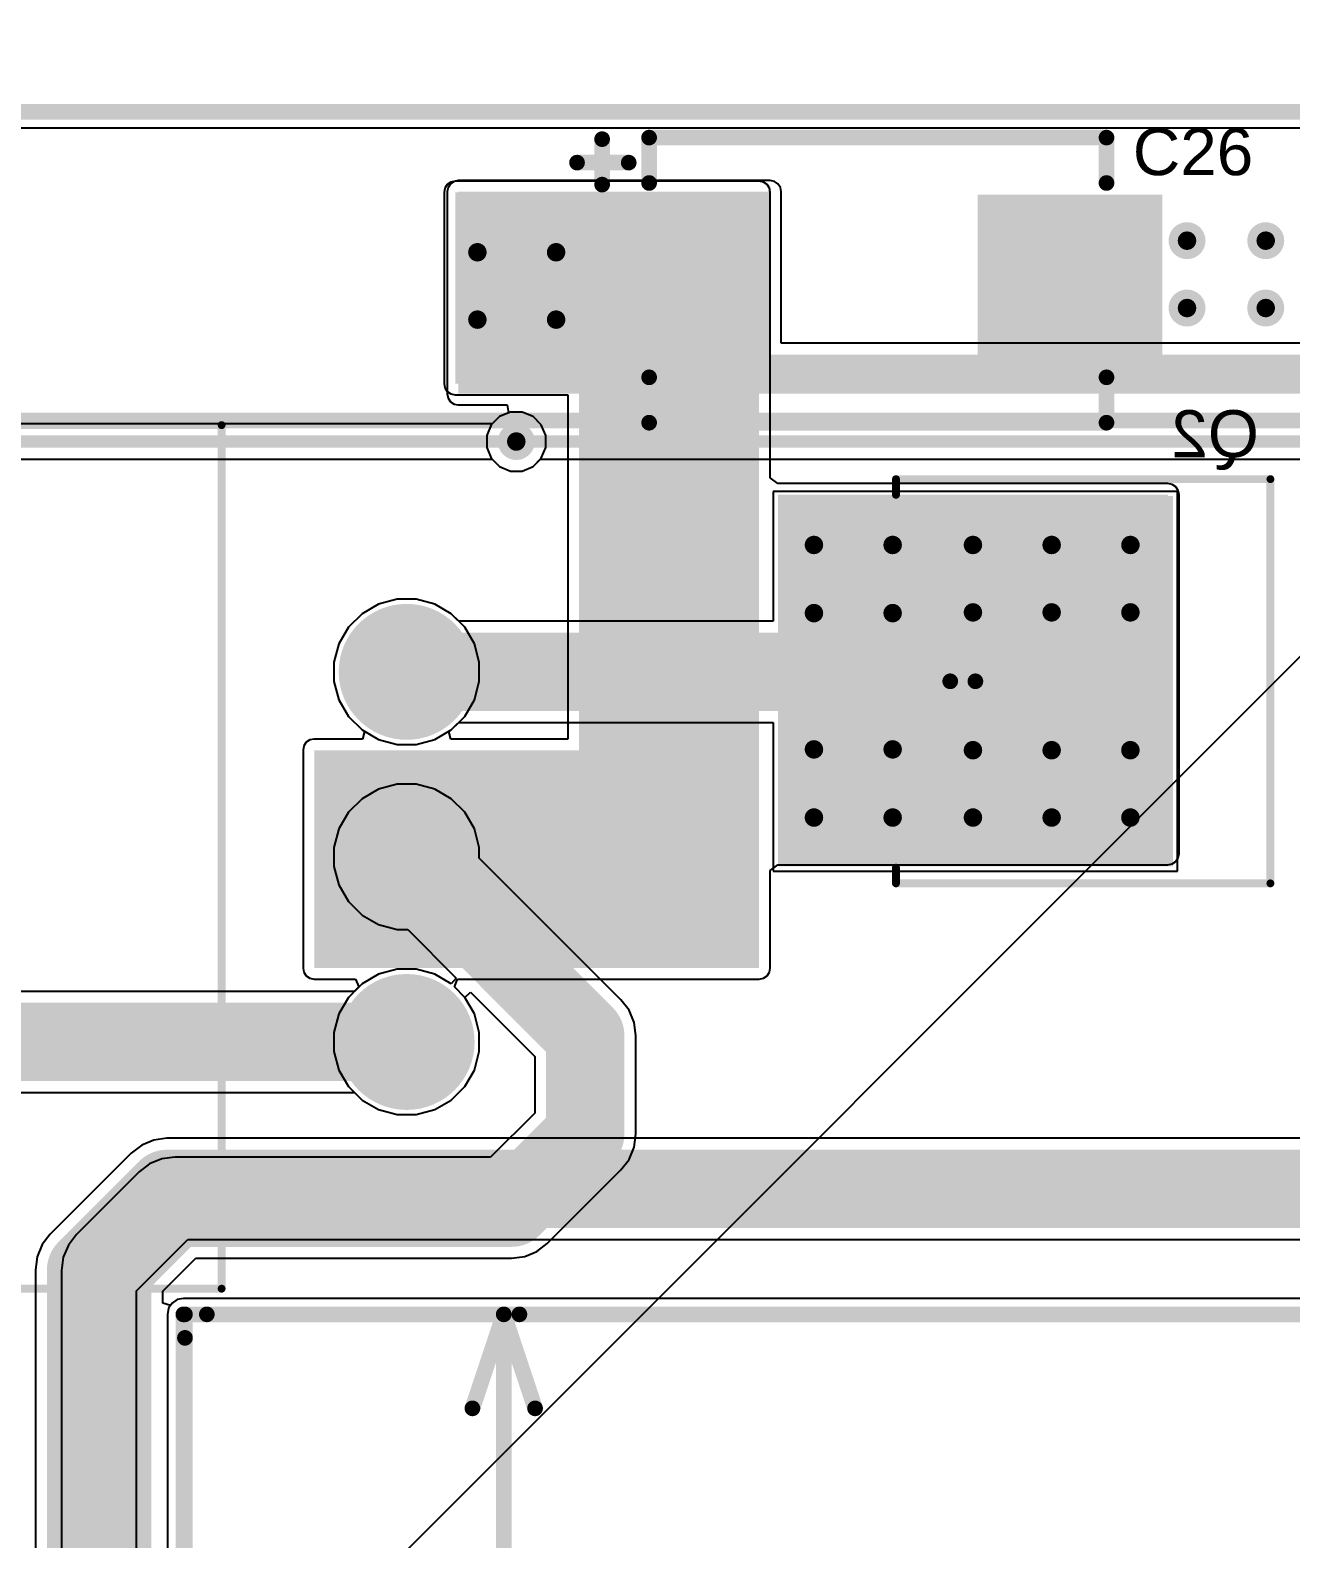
# Model space of a CAD drawing. Header units: inches. Extents: x -3 to 5389, y -3 to 5396.
# Drawn here: x 19.55 to 39.99, y 31.61 to 56.07 of the extents above; entities that cross this region are included whole.
import ezdxf

# ---------------------------------------------------------------- set-up
doc = ezdxf.new("R2010")
doc.units = ezdxf.units.IN
for name, color, linetype in [('Board_Outline', 216, 'Continuous'), ('Bottom Layer', 5, 'Continuous'), ('Bottom Overlay', 54, 'Continuous'), ('Bottom Paste', 16, 'Continuous'), ('Bottom Solder', 6, 'Continuous'), ('Mechanical 1', 6, 'Continuous'), ('Multi-Layer', 9, 'Continuous'), ('Pad Holes', 156, 'Continuous'), ('Top Layer', 1, 'Continuous'), ('Top Overlay', 2, 'Continuous'), ('Top Paste', 8, 'Continuous'), ('Top Solder', 216, 'Continuous'), ('Via Holes', 16, 'Continuous')]:
    doc.layers.add(name, color=color, linetype=linetype)
doc.styles.add('Arial', font='', dxfattribs={"height": 0.2})
doc.styles.get('Arial').set_extended_font_data('Arial')

msp = doc.modelspace()

# ---------------------------------------------------------------- hatches: boundary and pattern name
at = {"layer": 'Bottom Layer'}
for points in [[(26.495, 50.174), (31.55, 50.174), (31.55, 53.451), (26.495, 53.451)], [(37.978, 42.613), (31.778, 42.613), (31.778, 48.413), (37.978, 48.413)]]:
    msp.add_hatch(color=5, dxfattribs=at).paths.add_polyline_path(points)
h = msp.add_hatch(color=5, dxfattribs=at)
edge = h.paths.add_edge_path()
edge.add_arc((38.31, 52.656), 0.3, 0, 360)
h = msp.add_hatch(color=5, dxfattribs=at)
edge = h.paths.add_edge_path()
edge.add_arc((39.586, 52.656), 0.3, 0, 360)
h = msp.add_hatch(color=5, dxfattribs=at)
edge = h.paths.add_edge_path()
edge.add_arc((26.804, 52.468), 0.3, 0, 360)
h = msp.add_hatch(color=5, dxfattribs=at)
edge = h.paths.add_edge_path()
edge.add_arc((28.08, 52.468), 0.3, 0, 360)
h = msp.add_hatch(color=5, dxfattribs=at)
edge = h.paths.add_edge_path()
edge.add_arc((38.31, 51.564), 0.3, 0, 360)
h = msp.add_hatch(color=5, dxfattribs=at)
edge = h.paths.add_edge_path()
edge.add_arc((39.586, 51.564), 0.3, 0, 360)
h = msp.add_hatch(color=5, dxfattribs=at)
edge = h.paths.add_edge_path()
edge.add_arc((26.804, 51.376), 0.3, 0, 360)
h = msp.add_hatch(color=5, dxfattribs=at)
edge = h.paths.add_edge_path()
edge.add_arc((28.08, 51.376), 0.3, 0, 360)
h = msp.add_hatch(color=5, dxfattribs=at)
edge = h.paths.add_edge_path()
edge.add_arc((27.435, 49.4), 0.3, 0, 360)
h = msp.add_hatch(color=5, dxfattribs=at)
edge = h.paths.add_edge_path()
edge.add_arc((32.261, 47.723), 0.3, 0, 360)
h = msp.add_hatch(color=5, dxfattribs=at)
edge = h.paths.add_edge_path()
edge.add_arc((33.537, 47.723), 0.3, 0, 360)
h = msp.add_hatch(color=5, dxfattribs=at)
edge = h.paths.add_edge_path()
edge.add_arc((34.839, 47.723), 0.3, 0, 360)
h = msp.add_hatch(color=5, dxfattribs=at)
edge = h.paths.add_edge_path()
edge.add_arc((36.115, 47.723), 0.3, 0, 360)
h = msp.add_hatch(color=5, dxfattribs=at)
edge = h.paths.add_edge_path()
edge.add_arc((37.392, 47.723), 0.3, 0, 360)
h = msp.add_hatch(color=5, dxfattribs=at)
edge = h.paths.add_edge_path()
edge.add_arc((32.261, 46.618), 0.3, 0, 360)
h = msp.add_hatch(color=5, dxfattribs=at)
edge = h.paths.add_edge_path()
edge.add_arc((33.537, 46.618), 0.3, 0, 360)
h = msp.add_hatch(color=5, dxfattribs=at)
edge = h.paths.add_edge_path()
edge.add_arc((34.839, 46.63), 0.3, 0, 360)
h = msp.add_hatch(color=5, dxfattribs=at)
edge = h.paths.add_edge_path()
edge.add_arc((36.115, 46.63), 0.3, 0, 360)
h = msp.add_hatch(color=5, dxfattribs=at)
edge = h.paths.add_edge_path()
edge.add_arc((37.392, 46.63), 0.3, 0, 360)
h = msp.add_hatch(color=5, dxfattribs=at)
edge = h.paths.add_edge_path()
edge.add_arc((25.657, 45.666), 1, 0, 360)
h = msp.add_hatch(color=5, dxfattribs=at)
edge = h.paths.add_edge_path()
edge.add_arc((32.261, 44.409), 0.3, 0, 360)
h = msp.add_hatch(color=5, dxfattribs=at)
edge = h.paths.add_edge_path()
edge.add_arc((33.537, 44.409), 0.3, 0, 360)
h = msp.add_hatch(color=5, dxfattribs=at)
edge = h.paths.add_edge_path()
edge.add_arc((34.839, 44.396), 0.3, 0, 360)
h = msp.add_hatch(color=5, dxfattribs=at)
edge = h.paths.add_edge_path()
edge.add_arc((36.115, 44.396), 0.3, 0, 360)
h = msp.add_hatch(color=5, dxfattribs=at)
edge = h.paths.add_edge_path()
edge.add_arc((37.392, 44.396), 0.3, 0, 360)
h = msp.add_hatch(color=5, dxfattribs=at)
edge = h.paths.add_edge_path()
edge.add_arc((25.657, 42.666), 1, 0, 360)
h = msp.add_hatch(color=5, dxfattribs=at)
edge = h.paths.add_edge_path()
edge.add_arc((32.261, 43.304), 0.3, 0, 360)
h = msp.add_hatch(color=5, dxfattribs=at)
edge = h.paths.add_edge_path()
edge.add_arc((33.537, 43.304), 0.3, 0, 360)
h = msp.add_hatch(color=5, dxfattribs=at)
edge = h.paths.add_edge_path()
edge.add_arc((34.839, 43.304), 0.3, 0, 360)
h = msp.add_hatch(color=5, dxfattribs=at)
edge = h.paths.add_edge_path()
edge.add_arc((36.115, 43.304), 0.3, 0, 360)
h = msp.add_hatch(color=5, dxfattribs=at)
edge = h.paths.add_edge_path()
edge.add_arc((37.392, 43.304), 0.3, 0, 360)
h = msp.add_hatch(color=5, dxfattribs=at)
edge = h.paths.add_edge_path()
edge.add_arc((25.657, 39.666), 1, 0, 360)
at = {"layer": 'Bottom Paste'}
msp.add_hatch(color=16, dxfattribs=at).paths.add_polyline_path([(37.978, 42.613), (31.778, 42.613), (31.778, 48.413), (37.978, 48.413)])
at = {"layer": 'Bottom Solder'}
msp.add_hatch(color=6, dxfattribs=at).paths.add_polyline_path([(38.08, 42.512), (31.676, 42.512), (31.676, 48.515), (38.08, 48.515)])
h = msp.add_hatch(color=6, dxfattribs=at)
edge = h.paths.add_edge_path()
edge.add_arc((25.657, 45.666), 1.102, 0, 360)
h = msp.add_hatch(color=6, dxfattribs=at)
edge = h.paths.add_edge_path()
edge.add_arc((25.657, 42.666), 1.102, 0, 360)
h = msp.add_hatch(color=6, dxfattribs=at)
edge = h.paths.add_edge_path()
edge.add_arc((25.657, 39.666), 1.102, 0, 360)
at = {"layer": 'Multi-Layer'}
h = msp.add_hatch(color=9, dxfattribs=at)
edge = h.paths.add_edge_path()
edge.add_arc((25.657, 45.666), 1, 0, 360)
h = msp.add_hatch(color=9, dxfattribs=at)
edge = h.paths.add_edge_path()
edge.add_arc((25.657, 42.666), 1, 0, 360)
h = msp.add_hatch(color=9, dxfattribs=at)
edge = h.paths.add_edge_path()
edge.add_arc((25.657, 39.666), 1, 0, 360)
at = {"layer": 'Pad Holes'}
h = msp.add_hatch(color=7, dxfattribs=at)
edge = h.paths.add_edge_path()
edge.add_arc((25.657, 45.666), 0.5, 0, 360)
h = msp.add_hatch(color=7, dxfattribs=at)
edge = h.paths.add_edge_path()
edge.add_arc((25.657, 42.666), 0.5, 0, 360)
h = msp.add_hatch(color=7, dxfattribs=at)
edge = h.paths.add_edge_path()
edge.add_arc((25.657, 39.666), 0.5, 0, 360)
at = {"layer": 'Top Layer'}
for points in [[(26.444, 50.34), (31.118, 50.34), (31.118, 53.438), (26.444, 53.438)], [(28.451, 42.237), (31.372, 42.237), (31.372, 53.438), (28.451, 53.438)], [(28.58, 53.301), (31.37, 53.301), (31.37, 50.731), (28.58, 50.731)], [(35.02, 53.301), (37.81, 53.301), (37.81, 50.731), (35.02, 50.731)], [(31.677, 42.72), (38.001, 42.72), (38.001, 48.536), (31.677, 48.536)], [(24.158, 40.865), (31.372, 40.865), (31.372, 44.396), (24.158, 44.396)]]:
    msp.add_hatch(color=1, dxfattribs=at).paths.add_polyline_path(points)
h = msp.add_hatch(color=1, dxfattribs=at)
edge = h.paths.add_edge_path()
edge.add_arc((38.31, 52.656), 0.3, 0, 360)
h = msp.add_hatch(color=1, dxfattribs=at)
edge = h.paths.add_edge_path()
edge.add_arc((39.586, 52.656), 0.3, 0, 360)
h = msp.add_hatch(color=1, dxfattribs=at)
edge = h.paths.add_edge_path()
edge.add_arc((26.804, 52.468), 0.3, 0, 360)
h = msp.add_hatch(color=1, dxfattribs=at)
edge = h.paths.add_edge_path()
edge.add_arc((28.08, 52.468), 0.3, 0, 360)
h = msp.add_hatch(color=1, dxfattribs=at)
edge = h.paths.add_edge_path()
edge.add_arc((38.31, 51.564), 0.3, 0, 360)
h = msp.add_hatch(color=1, dxfattribs=at)
edge = h.paths.add_edge_path()
edge.add_arc((39.586, 51.564), 0.3, 0, 360)
h = msp.add_hatch(color=1, dxfattribs=at)
edge = h.paths.add_edge_path()
edge.add_arc((26.804, 51.376), 0.3, 0, 360)
h = msp.add_hatch(color=1, dxfattribs=at)
edge = h.paths.add_edge_path()
edge.add_arc((28.08, 51.376), 0.3, 0, 360)
h = msp.add_hatch(color=1, dxfattribs=at)
edge = h.paths.add_edge_path()
edge.add_arc((27.435, 49.4), 0.3, 0, 360)
h = msp.add_hatch(color=1, dxfattribs=at)
edge = h.paths.add_edge_path()
edge.add_arc((32.261, 47.723), 0.3, 0, 360)
h = msp.add_hatch(color=1, dxfattribs=at)
edge = h.paths.add_edge_path()
edge.add_arc((33.537, 47.723), 0.3, 0, 360)
h = msp.add_hatch(color=1, dxfattribs=at)
edge = h.paths.add_edge_path()
edge.add_arc((34.839, 47.723), 0.3, 0, 360)
h = msp.add_hatch(color=1, dxfattribs=at)
edge = h.paths.add_edge_path()
edge.add_arc((36.115, 47.723), 0.3, 0, 360)
h = msp.add_hatch(color=1, dxfattribs=at)
edge = h.paths.add_edge_path()
edge.add_arc((37.392, 47.723), 0.3, 0, 360)
h = msp.add_hatch(color=1, dxfattribs=at)
edge = h.paths.add_edge_path()
edge.add_arc((32.261, 46.618), 0.3, 0, 360)
h = msp.add_hatch(color=1, dxfattribs=at)
edge = h.paths.add_edge_path()
edge.add_arc((33.537, 46.618), 0.3, 0, 360)
h = msp.add_hatch(color=1, dxfattribs=at)
edge = h.paths.add_edge_path()
edge.add_arc((34.839, 46.63), 0.3, 0, 360)
h = msp.add_hatch(color=1, dxfattribs=at)
edge = h.paths.add_edge_path()
edge.add_arc((36.115, 46.63), 0.3, 0, 360)
h = msp.add_hatch(color=1, dxfattribs=at)
edge = h.paths.add_edge_path()
edge.add_arc((37.392, 46.63), 0.3, 0, 360)
h = msp.add_hatch(color=1, dxfattribs=at)
edge = h.paths.add_edge_path()
edge.add_arc((25.657, 45.666), 1, 0, 360)
h = msp.add_hatch(color=1, dxfattribs=at)
edge = h.paths.add_edge_path()
edge.add_arc((32.261, 44.409), 0.3, 0, 360)
h = msp.add_hatch(color=1, dxfattribs=at)
edge = h.paths.add_edge_path()
edge.add_arc((33.537, 44.409), 0.3, 0, 360)
h = msp.add_hatch(color=1, dxfattribs=at)
edge = h.paths.add_edge_path()
edge.add_arc((34.839, 44.396), 0.3, 0, 360)
h = msp.add_hatch(color=1, dxfattribs=at)
edge = h.paths.add_edge_path()
edge.add_arc((36.115, 44.396), 0.3, 0, 360)
h = msp.add_hatch(color=1, dxfattribs=at)
edge = h.paths.add_edge_path()
edge.add_arc((37.392, 44.396), 0.3, 0, 360)
h = msp.add_hatch(color=1, dxfattribs=at)
edge = h.paths.add_edge_path()
edge.add_arc((25.657, 42.666), 1, 0, 360)
h = msp.add_hatch(color=1, dxfattribs=at)
edge = h.paths.add_edge_path()
edge.add_arc((32.261, 43.304), 0.3, 0, 360)
h = msp.add_hatch(color=1, dxfattribs=at)
edge = h.paths.add_edge_path()
edge.add_arc((33.537, 43.304), 0.3, 0, 360)
h = msp.add_hatch(color=1, dxfattribs=at)
edge = h.paths.add_edge_path()
edge.add_arc((34.839, 43.304), 0.3, 0, 360)
h = msp.add_hatch(color=1, dxfattribs=at)
edge = h.paths.add_edge_path()
edge.add_arc((36.115, 43.304), 0.3, 0, 360)
h = msp.add_hatch(color=1, dxfattribs=at)
edge = h.paths.add_edge_path()
edge.add_arc((37.392, 43.304), 0.3, 0, 360)
h = msp.add_hatch(color=1, dxfattribs=at)
edge = h.paths.add_edge_path()
edge.add_arc((25.657, 39.666), 1, 0, 360)
at = {"layer": 'Top Paste'}
for points in [[(28.58, 53.301), (31.37, 53.301), (31.37, 50.731), (28.58, 50.731)], [(35.02, 53.301), (37.81, 53.301), (37.81, 50.731), (35.02, 50.731)]]:
    msp.add_hatch(color=8, dxfattribs=at).paths.add_polyline_path(points)
at = {"layer": 'Top Solder'}
for points in [[(28.478, 53.403), (31.472, 53.403), (31.472, 50.629), (28.478, 50.629)], [(34.918, 53.403), (37.912, 53.403), (37.912, 50.629), (34.918, 50.629)]]:
    msp.add_hatch(color=216, dxfattribs=at).paths.add_polyline_path(points)
h = msp.add_hatch(color=216, dxfattribs=at)
edge = h.paths.add_edge_path()
edge.add_arc((25.657, 45.666), 1.102, 0, 360)
h = msp.add_hatch(color=216, dxfattribs=at)
edge = h.paths.add_edge_path()
edge.add_arc((25.657, 42.666), 1.102, 0, 360)
h = msp.add_hatch(color=216, dxfattribs=at)
edge = h.paths.add_edge_path()
edge.add_arc((25.657, 39.666), 1.102, 0, 360)
at = {"layer": 'Via Holes'}
h = msp.add_hatch(color=7, dxfattribs=at)
edge = h.paths.add_edge_path()
edge.add_arc((26.804, 52.468), 0.15, 0, 360)
h = msp.add_hatch(color=7, dxfattribs=at)
edge = h.paths.add_edge_path()
edge.add_arc((28.08, 52.468), 0.15, 0, 360)
h = msp.add_hatch(color=7, dxfattribs=at)
edge = h.paths.add_edge_path()
edge.add_arc((38.31, 52.656), 0.15, 0, 360)
h = msp.add_hatch(color=7, dxfattribs=at)
edge = h.paths.add_edge_path()
edge.add_arc((39.586, 52.656), 0.15, 0, 360)
h = msp.add_hatch(color=7, dxfattribs=at)
edge = h.paths.add_edge_path()
edge.add_arc((38.31, 51.564), 0.15, 0, 360)
h = msp.add_hatch(color=7, dxfattribs=at)
edge = h.paths.add_edge_path()
edge.add_arc((39.586, 51.564), 0.15, 0, 360)
h = msp.add_hatch(color=7, dxfattribs=at)
edge = h.paths.add_edge_path()
edge.add_arc((26.804, 51.376), 0.15, 0, 360)
h = msp.add_hatch(color=7, dxfattribs=at)
edge = h.paths.add_edge_path()
edge.add_arc((28.08, 51.376), 0.15, 0, 360)
h = msp.add_hatch(color=7, dxfattribs=at)
edge = h.paths.add_edge_path()
edge.add_arc((27.435, 49.4), 0.15, 0, 360)
h = msp.add_hatch(color=7, dxfattribs=at)
edge = h.paths.add_edge_path()
edge.add_arc((32.261, 47.723), 0.15, 0, 360)
h = msp.add_hatch(color=7, dxfattribs=at)
edge = h.paths.add_edge_path()
edge.add_arc((33.537, 47.723), 0.15, 0, 360)
h = msp.add_hatch(color=7, dxfattribs=at)
edge = h.paths.add_edge_path()
edge.add_arc((34.839, 47.723), 0.15, 0, 360)
h = msp.add_hatch(color=7, dxfattribs=at)
edge = h.paths.add_edge_path()
edge.add_arc((36.115, 47.723), 0.15, 0, 360)
h = msp.add_hatch(color=7, dxfattribs=at)
edge = h.paths.add_edge_path()
edge.add_arc((37.392, 47.723), 0.15, 0, 360)
h = msp.add_hatch(color=7, dxfattribs=at)
edge = h.paths.add_edge_path()
edge.add_arc((32.261, 46.618), 0.15, 0, 360)
h = msp.add_hatch(color=7, dxfattribs=at)
edge = h.paths.add_edge_path()
edge.add_arc((33.537, 46.618), 0.15, 0, 360)
h = msp.add_hatch(color=7, dxfattribs=at)
edge = h.paths.add_edge_path()
edge.add_arc((34.839, 46.63), 0.15, 0, 360)
h = msp.add_hatch(color=7, dxfattribs=at)
edge = h.paths.add_edge_path()
edge.add_arc((36.115, 46.63), 0.15, 0, 360)
h = msp.add_hatch(color=7, dxfattribs=at)
edge = h.paths.add_edge_path()
edge.add_arc((37.392, 46.63), 0.15, 0, 360)
h = msp.add_hatch(color=7, dxfattribs=at)
edge = h.paths.add_edge_path()
edge.add_arc((32.261, 44.409), 0.15, 0, 360)
h = msp.add_hatch(color=7, dxfattribs=at)
edge = h.paths.add_edge_path()
edge.add_arc((33.537, 44.409), 0.15, 0, 360)
h = msp.add_hatch(color=7, dxfattribs=at)
edge = h.paths.add_edge_path()
edge.add_arc((34.839, 44.396), 0.15, 0, 360)
h = msp.add_hatch(color=7, dxfattribs=at)
edge = h.paths.add_edge_path()
edge.add_arc((36.115, 44.396), 0.15, 0, 360)
h = msp.add_hatch(color=7, dxfattribs=at)
edge = h.paths.add_edge_path()
edge.add_arc((37.392, 44.396), 0.15, 0, 360)
h = msp.add_hatch(color=7, dxfattribs=at)
edge = h.paths.add_edge_path()
edge.add_arc((32.261, 43.304), 0.15, 0, 360)
h = msp.add_hatch(color=7, dxfattribs=at)
edge = h.paths.add_edge_path()
edge.add_arc((33.537, 43.304), 0.15, 0, 360)
h = msp.add_hatch(color=7, dxfattribs=at)
edge = h.paths.add_edge_path()
edge.add_arc((34.839, 43.304), 0.15, 0, 360)
h = msp.add_hatch(color=7, dxfattribs=at)
edge = h.paths.add_edge_path()
edge.add_arc((36.115, 43.304), 0.15, 0, 360)
h = msp.add_hatch(color=7, dxfattribs=at)
edge = h.paths.add_edge_path()
edge.add_arc((37.392, 43.304), 0.15, 0, 360)

# ---------------------------------------------------------------- linework, layer by layer
at = {"layer": 'Board_Outline'}
for points in [[(3.762, 54.743, 0.254, 0.254, 0), (56.062, 54.743, 0.254, 0.254, 0)], [(22.037, 10, 0.254, 0.254, 0), (22.037, 35.25, 0.254, 0.254, 0)], [(22.037, 35.25, 0.254, 0.254, 0), (48.537, 35.25, 0.254, 0.254, 0)]]:
    msp.add_lwpolyline(points, format="xyseb", dxfattribs=at)
msp.add_lwpolyline([(21.973, 35.25, 0.127, 0.127, 1), (22.1, 35.25, 0.127, 0.127, 1)], format="xyseb", close=True, dxfattribs=at)
msp.add_lwpolyline([(21.973, 35.25, 0.127, 0.127, 1), (22.1, 35.25, 0.127, 0.127, 1)], format="xyseb", close=True, dxfattribs=at)
at = {"layer": 'Bottom Layer'}
for p, q in [((4.021, 54.484), (43.776, 54.484)), ((26.367, 53.579), (26.328, 53.52)), ((26.426, 53.618), (26.367, 53.579)), ((26.495, 53.632), (26.426, 53.618)), ((31.55, 53.632), (26.495, 53.632)), ((31.619, 53.618), (31.55, 53.632)), ((31.678, 53.579), (31.619, 53.618)), ((31.717, 53.52), (31.678, 53.579)), ((26.328, 53.52), (26.314, 53.451)), ((26.314, 53.451), (26.314, 50.174)), ((31.731, 53.451), (31.717, 53.52)), ((31.731, 50.997), (31.731, 53.451)), ((44.606, 50.997), (31.731, 50.997)), ((26.314, 50.174), (26.328, 50.105)), ((26.328, 50.105), (26.367, 50.046)), ((26.367, 50.046), (26.426, 50.007)), ((26.426, 50.007), (26.495, 49.993)), ((26.495, 49.993), (27.286, 49.993)), ((27.286, 49.993), (27.311, 49.866)), ((27.03, 49.671), (26.957, 49.495)), ((27.164, 49.805), (27.03, 49.671)), ((27.311, 49.866), (27.164, 49.805)), ((26.957, 49.495), (26.957, 49.305)), ((26.957, 49.305), (27.03, 49.129)), ((27.03, 49.129), (27.164, 48.995)), ((27.164, 48.995), (27.34, 48.922)), ((27.34, 48.922), (27.53, 48.922)), ((27.53, 48.922), (27.706, 48.995)), ((27.706, 48.995), (27.826, 49.115)), ((27.826, 49.115), (42.688, 49.115)), ((38.156, 48.591), (31.6, 48.591)), ((31.6, 48.591), (31.6, 46.486)), ((38.156, 42.435), (38.156, 48.591)), ((25.202, 46.764), (24.934, 46.609)), ((25.502, 46.844), (25.202, 46.764)), ((25.812, 46.844), (25.502, 46.844)), ((26.112, 46.764), (25.812, 46.844)), ((26.38, 46.609), (26.112, 46.764)), ((24.934, 46.609), (24.714, 46.389)), ((26.503, 46.486), (26.38, 46.609)), ((31.6, 46.486), (26.503, 46.486)), ((24.714, 46.389), (24.559, 46.121)), ((24.559, 46.121), (24.479, 45.821)), ((24.479, 45.821), (24.479, 45.511)), ((24.479, 45.511), (24.559, 45.211)), ((24.559, 45.211), (24.714, 44.943)), ((24.714, 44.943), (24.934, 44.724)), ((26.38, 44.724), (26.503, 44.846)), ((26.503, 44.846), (31.6, 44.846)), ((31.6, 44.846), (31.6, 42.435)), ((24.934, 44.724), (25.202, 44.569)), ((25.202, 44.569), (25.502, 44.488)), ((25.812, 44.488), (26.112, 44.569)), ((26.112, 44.569), (26.38, 44.724)), ((25.502, 44.488), (25.812, 44.488)), ((25.502, 43.844), (25.202, 43.764)), ((25.812, 43.844), (25.502, 43.844)), ((26.112, 43.764), (25.812, 43.844)), ((24.934, 43.609), (24.714, 43.389)), ((25.202, 43.764), (24.934, 43.609)), ((26.38, 43.609), (26.112, 43.764)), ((26.599, 43.389), (26.38, 43.609)), ((24.714, 43.389), (24.559, 43.121)), ((26.755, 43.121), (26.599, 43.389)), ((24.559, 43.121), (24.479, 42.821)), ((26.835, 42.821), (26.755, 43.121)), ((24.479, 42.821), (24.479, 42.511)), ((26.835, 42.648), (26.835, 42.821)), ((29.132, 40.35), (26.835, 42.648)), ((24.479, 42.511), (24.559, 42.211)), ((31.6, 42.435), (38.156, 42.435)), ((24.559, 42.211), (24.714, 41.943)), ((24.714, 41.943), (24.934, 41.724)), ((24.934, 41.724), (25.202, 41.569)), ((25.202, 41.569), (25.502, 41.488)), ((25.502, 41.488), (25.675, 41.488)), ((25.675, 41.488), (26.462, 40.702)), ((24.934, 40.609), (24.811, 40.486)), ((25.202, 40.764), (24.934, 40.609)), ((25.502, 40.844), (25.202, 40.764)), ((25.812, 40.844), (25.502, 40.844)), ((26.112, 40.764), (25.812, 40.844)), ((26.38, 40.609), (26.112, 40.764)), ((26.462, 40.702), (26.38, 40.609)), ((24.811, 40.486), (15.316, 40.486)), ((26.599, 40.389), (26.693, 40.471)), ((26.755, 40.121), (26.599, 40.389)), ((26.693, 40.471), (27.733, 39.431)), ((26.835, 39.821), (26.755, 40.121)), ((29.263, 40.18), (29.132, 40.35)), ((29.344, 39.983), (29.263, 40.18)), ((29.372, 39.77), (29.344, 39.983)), ((26.835, 39.511), (26.835, 39.821)), ((29.372, 38.173), (29.372, 39.77)), ((26.755, 39.211), (26.835, 39.511)), ((27.733, 39.431), (27.733, 38.513)), ((26.599, 38.943), (26.755, 39.211)), ((26.38, 38.724), (26.599, 38.943)), ((14.976, 38.846), (24.811, 38.846)), ((24.811, 38.846), (24.934, 38.724)), ((24.934, 38.724), (25.202, 38.569)), ((26.112, 38.569), (26.38, 38.724)), ((25.202, 38.569), (25.502, 38.488)), ((25.502, 38.488), (25.812, 38.488)), ((25.812, 38.488), (26.112, 38.569)), ((27.733, 38.513), (27.019, 37.799)), ((29.344, 37.961), (29.372, 38.173)), ((29.263, 37.763), (29.344, 37.961)), ((21.488, 37.689), (21.318, 37.559)), ((21.686, 37.771), (21.488, 37.689)), ((21.898, 37.799), (21.686, 37.771)), ((27.019, 37.799), (21.898, 37.799)), ((29.132, 37.593), (29.263, 37.763)), ((21.318, 37.559), (20.302, 36.543)), ((27.938, 36.4), (29.132, 37.593)), ((20.302, 36.543), (20.172, 36.373)), ((20.172, 36.373), (20.09, 36.175)), ((27.571, 36.187), (27.769, 36.269)), ((27.769, 36.269), (27.938, 36.4)), ((20.09, 36.175), (20.062, 35.963)), ((20.062, 35.963), (20.062, 29.623)), ((21.702, 35.624), (22.237, 36.159)), ((22.237, 36.159), (27.359, 36.159)), ((27.359, 36.159), (27.571, 36.187)), ((21.702, 35.434), (21.702, 35.624)), ((21.938, 35.489), (21.854, 35.433)), ((22.037, 35.509), (21.938, 35.489)), ((58.303, 35.509), (22.037, 35.509)), ((21.829, 35.395), (21.702, 35.434)), ((21.854, 35.433), (21.829, 35.395))]:
    msp.add_line(p, q, dxfattribs=at)
for points in [[(28.832, 50.492, 0.635, 0.635, 0), (45.165, 50.492, 0.635, 0.635, 0)], [(27.435, 49.4, 0.203, 0.203, 0), (43.079, 49.4, 0.203, 0.203, 0)], [(25.657, 45.666, 1.27, 1.27, 0), (34.725, 45.666, 1.27, 1.27, 0)], [(34.725, 45.666, 1.27, 1.27, 0), (34.878, 45.513, 1.27, 1.27, 0)], [(34.47, 45.513, 0.254, 0.254, 0), (34.878, 45.513, 0.254, 0.254, 0)], [(25.657, 42.666, 1.27, 1.27, 0), (28.553, 39.77, 1.27, 1.27, 0)], [(28.553, 38.173, 1.27, 1.27, 0), (28.553, 39.77, 1.27, 1.27, 0)], [(14.976, 39.666, 1.27, 1.27, 0), (25.657, 39.666, 1.27, 1.27, 0)], [(27.359, 36.979, 1.27, 1.27, 0), (28.553, 38.173, 1.27, 1.27, 0)], [(20.882, 35.963, 1.27, 1.27, 0), (21.898, 36.979, 1.27, 1.27, 0)], [(21.898, 36.979, 1.27, 1.27, 0), (27.359, 36.979, 1.27, 1.27, 0)], [(20.882, 29.283, 1.27, 1.27, 0), (20.882, 35.963, 1.27, 1.27, 0)]]:
    msp.add_lwpolyline(points, format="xyseb", dxfattribs=at)
for points in [[(28.673, 50.492, 0.318, 0.318, 1), (28.991, 50.492, 0.318, 0.318, 1)], [(27.384, 49.4, 0.102, 0.102, 1), (27.486, 49.4, 0.102, 0.102, 1)], [(25.339, 45.666, 0.635, 0.635, 1), (25.974, 45.666, 0.635, 0.635, 1)], [(34.408, 45.666, 0.635, 0.635, 1), (35.043, 45.666, 0.635, 0.635, 1)], [(34.408, 45.666, 0.635, 0.635, 1), (35.043, 45.666, 0.635, 0.635, 1)], [(34.561, 45.513, 0.635, 0.635, 1), (35.196, 45.513, 0.635, 0.635, 1)], [(34.407, 45.513, 0.127, 0.127, 1), (34.534, 45.513, 0.127, 0.127, 1)], [(34.815, 45.513, 0.127, 0.127, 1), (34.942, 45.513, 0.127, 0.127, 1)], [(25.339, 42.666, 0.635, 0.635, 1), (25.974, 42.666, 0.635, 0.635, 1)], [(28.235, 39.77, 0.635, 0.635, 1), (28.87, 39.77, 0.635, 0.635, 1)], [(28.235, 39.77, 0.635, 0.635, 1), (28.87, 39.77, 0.635, 0.635, 1)], [(25.339, 39.666, 0.635, 0.635, 1), (25.974, 39.666, 0.635, 0.635, 1)], [(28.235, 38.173, 0.635, 0.635, 1), (28.87, 38.173, 0.635, 0.635, 1)], [(28.235, 38.173, 0.635, 0.635, 1), (28.87, 38.173, 0.635, 0.635, 1)], [(21.58, 36.979, 0.635, 0.635, 1), (22.215, 36.979, 0.635, 0.635, 1)], [(21.58, 36.979, 0.635, 0.635, 1), (22.215, 36.979, 0.635, 0.635, 1)], [(27.041, 36.979, 0.635, 0.635, 1), (27.676, 36.979, 0.635, 0.635, 1)], [(27.041, 36.979, 0.635, 0.635, 1), (27.676, 36.979, 0.635, 0.635, 1)], [(20.564, 35.963, 0.635, 0.635, 1), (21.199, 35.963, 0.635, 0.635, 1)], [(20.564, 35.963, 0.635, 0.635, 1), (21.199, 35.963, 0.635, 0.635, 1)]]:
    msp.add_lwpolyline(points, format="xyseb", close=True, dxfattribs=at)
at = {"layer": 'Bottom Overlay'}
for points in [[(33.591, 48.536, 0.127, 0.127, 0), (33.591, 48.79, 0.127, 0.127, 0)], [(33.591, 48.79, 0.127, 0.127, 0), (39.662, 48.79, 0.127, 0.127, 0)], [(39.662, 42.237, 0.127, 0.127, 0), (39.662, 48.79, 0.127, 0.127, 0)], [(33.591, 42.237, 0.127, 0.127, 0), (33.591, 42.491, 0.127, 0.127, 0)], [(33.591, 42.237, 0.127, 0.127, 0), (39.662, 42.237, 0.127, 0.127, 0)]]:
    msp.add_lwpolyline(points, format="xyseb", dxfattribs=at)
for points in [[(33.559, 48.79, 0.0635, 0.0635, 1), (33.623, 48.79, 0.0635, 0.0635, 1)], [(33.559, 48.79, 0.0635, 0.0635, 1), (33.623, 48.79, 0.0635, 0.0635, 1)], [(39.63, 48.79, 0.0635, 0.0635, 1), (39.694, 48.79, 0.0635, 0.0635, 1)], [(39.63, 48.79, 0.0635, 0.0635, 1), (39.694, 48.79, 0.0635, 0.0635, 1)], [(33.559, 48.536, 0.0635, 0.0635, 1), (33.623, 48.536, 0.0635, 0.0635, 1)], [(33.559, 42.491, 0.0635, 0.0635, 1), (33.623, 42.491, 0.0635, 0.0635, 1)], [(33.559, 42.237, 0.0635, 0.0635, 1), (33.623, 42.237, 0.0635, 0.0635, 1)], [(33.559, 42.237, 0.0635, 0.0635, 1), (33.623, 42.237, 0.0635, 0.0635, 1)], [(39.63, 42.237, 0.0635, 0.0635, 1), (39.694, 42.237, 0.0635, 0.0635, 1)], [(39.63, 42.237, 0.0635, 0.0635, 1), (39.694, 42.237, 0.0635, 0.0635, 1)]]:
    msp.add_lwpolyline(points, format="xyseb", close=True, dxfattribs=at)
at = {"layer": 'Bottom Solder'}
msp.add_line((10.006, 15.772), (5388.927, 5395.525), dxfattribs=at)
at = {"layer": 'Mechanical 1'}
for points in [[(3.737, 49.743, 0.254, 0.254, 0), (46.037, 49.743, 0.254, 0.254, 0)], [(22.062, 10, 0.254, 0.254, 0), (22.062, 35.25, 0.254, 0.254, 0)], [(22.062, 35.25, 0.254, 0.254, 0), (48.562, 35.25, 0.254, 0.254, 0)], [(22.418, 35.25, 0.254, 0.254, 0), (27.486, 35.25, 0.254, 0.254, 0)], [(26.724, 33.726, 0.254, 0.254, 0), (27.232, 35.25, 0.254, 0.254, 0)], [(27.232, 35.25, 0.254, 0.254, 0), (27.74, 33.726, 0.254, 0.254, 0)], [(27.232, 22.576, 0.254, 0.254, 0), (27.232, 35.25, 0.254, 0.254, 0)], [(22.062, 29.486, 0.254, 0.254, 0), (22.062, 34.869, 0.254, 0.254, 0)]]:
    msp.add_lwpolyline(points, format="xyseb", dxfattribs=at)
for points in [[(21.999, 35.25, 0.127, 0.127, 1), (22.126, 35.25, 0.127, 0.127, 1)], [(21.999, 35.25, 0.127, 0.127, 1), (22.126, 35.25, 0.127, 0.127, 1)], [(22.354, 35.25, 0.127, 0.127, 1), (22.481, 35.25, 0.127, 0.127, 1)], [(27.168, 35.25, 0.127, 0.127, 1), (27.295, 35.25, 0.127, 0.127, 1)], [(27.168, 35.25, 0.127, 0.127, 1), (27.295, 35.25, 0.127, 0.127, 1)], [(27.168, 35.25, 0.127, 0.127, 1), (27.295, 35.25, 0.127, 0.127, 1)], [(27.422, 35.25, 0.127, 0.127, 1), (27.549, 35.25, 0.127, 0.127, 1)], [(21.999, 34.869, 0.127, 0.127, 1), (22.126, 34.869, 0.127, 0.127, 1)], [(26.66, 33.726, 0.127, 0.127, 1), (26.787, 33.726, 0.127, 0.127, 1)], [(27.676, 33.726, 0.127, 0.127, 1), (27.803, 33.726, 0.127, 0.127, 1)]]:
    msp.add_lwpolyline(points, format="xyseb", close=True, dxfattribs=at)
at = {"layer": 'Top Layer'}
for p, q in [((4.021, 54.484), (56.062, 54.484)), ((26.316, 53.567), (26.277, 53.508)), ((26.375, 53.606), (26.316, 53.567)), ((26.444, 53.62), (26.375, 53.606)), ((31.372, 53.62), (26.444, 53.62)), ((31.441, 53.606), (31.372, 53.62)), ((31.5, 53.567), (31.441, 53.606)), ((31.539, 53.508), (31.5, 53.567)), ((26.277, 53.508), (26.263, 53.438)), ((26.263, 53.438), (26.263, 50.34)), ((31.545, 53.479), (31.539, 53.508)), ((31.548, 53.479), (31.545, 53.479)), ((31.548, 53.466), (31.548, 53.479)), ((31.553, 53.438), (31.548, 53.466)), ((31.553, 48.809), (31.553, 53.438)), ((26.263, 50.34), (26.277, 50.27)), ((26.277, 50.27), (26.316, 50.211)), ((26.316, 50.211), (26.375, 50.172)), ((26.375, 50.172), (26.444, 50.158)), ((26.444, 50.158), (28.27, 50.158)), ((28.27, 50.158), (28.27, 44.577)), ((27.044, 49.685), (14.049, 49.685)), ((27.164, 49.805), (27.044, 49.685)), ((27.34, 49.878), (27.164, 49.805)), ((27.53, 49.878), (27.34, 49.878)), ((27.706, 49.805), (27.53, 49.878)), ((27.84, 49.671), (27.706, 49.805)), ((27.913, 49.495), (27.84, 49.671)), ((27.913, 49.305), (27.913, 49.495)), ((27.84, 49.129), (27.913, 49.305)), ((14.167, 49.115), (27.044, 49.115)), ((27.044, 49.115), (27.164, 48.995)), ((27.164, 48.995), (27.34, 48.922)), ((27.34, 48.922), (27.53, 48.922)), ((27.53, 48.922), (27.706, 48.995)), ((27.706, 48.995), (27.84, 49.129)), ((31.677, 48.718), (31.553, 48.809)), ((38.001, 48.718), (31.677, 48.718)), ((38.071, 48.704), (38.001, 48.718)), ((38.13, 48.664), (38.071, 48.704)), ((38.169, 48.606), (38.13, 48.664)), ((38.183, 48.536), (38.169, 48.606)), ((38.183, 42.72), (38.183, 48.536)), ((25.202, 46.764), (24.934, 46.609)), ((25.502, 46.844), (25.202, 46.764)), ((25.812, 46.844), (25.502, 46.844)), ((26.112, 46.764), (25.812, 46.844)), ((26.38, 46.609), (26.112, 46.764)), ((24.934, 46.609), (24.714, 46.389)), ((26.599, 46.389), (26.38, 46.609)), ((24.714, 46.389), (24.559, 46.121)), ((26.755, 46.121), (26.599, 46.389)), ((24.559, 46.121), (24.479, 45.821)), ((26.835, 45.821), (26.755, 46.121)), ((24.479, 45.821), (24.479, 45.511)), ((26.835, 45.511), (26.835, 45.821)), ((24.479, 45.511), (24.559, 45.211)), ((26.755, 45.211), (26.835, 45.511)), ((24.559, 45.211), (24.714, 44.943)), ((26.599, 44.943), (26.755, 45.211)), ((24.714, 44.943), (24.934, 44.724)), ((26.38, 44.724), (26.599, 44.943)), ((24.03, 44.524), (23.991, 44.465)), ((24.089, 44.564), (24.03, 44.524)), ((24.158, 44.577), (24.089, 44.564)), ((24.942, 44.577), (24.158, 44.577)), ((24.934, 44.724), (24.975, 44.7)), ((24.975, 44.7), (24.942, 44.577)), ((26.339, 44.7), (26.38, 44.724)), ((26.372, 44.577), (26.339, 44.7)), ((28.27, 44.577), (26.372, 44.577)), ((23.991, 44.465), (23.977, 44.396)), ((23.977, 44.396), (23.977, 40.865)), ((38.071, 42.552), (38.13, 42.591)), ((38.13, 42.591), (38.169, 42.65)), ((38.169, 42.65), (38.183, 42.72)), ((31.553, 42.447), (31.677, 42.538)), ((31.553, 40.865), (31.553, 42.447)), ((31.677, 42.538), (38.001, 42.538)), ((38.001, 42.538), (38.071, 42.552)), ((23.977, 40.865), (23.991, 40.796)), ((31.539, 40.796), (31.553, 40.865)), ((23.991, 40.796), (24.03, 40.737)), ((24.03, 40.737), (24.089, 40.698)), ((24.089, 40.698), (24.158, 40.684)), ((24.158, 40.684), (24.83, 40.684)), ((24.83, 40.684), (24.882, 40.557)), ((26.432, 40.557), (26.484, 40.684)), ((26.484, 40.684), (31.372, 40.684)), ((31.372, 40.684), (31.441, 40.698)), ((31.441, 40.698), (31.5, 40.737)), ((31.5, 40.737), (31.539, 40.796)), ((24.714, 40.389), (24.559, 40.121)), ((24.882, 40.557), (24.714, 40.389)), ((26.599, 40.389), (26.432, 40.557)), ((26.755, 40.121), (26.599, 40.389)), ((24.559, 40.121), (24.479, 39.821)), ((26.835, 39.821), (26.755, 40.121)), ((24.479, 39.821), (24.479, 39.511)), ((26.835, 39.511), (26.835, 39.821)), ((24.479, 39.511), (24.559, 39.211)), ((26.755, 39.211), (26.835, 39.511)), ((24.559, 39.211), (24.714, 38.943)), ((26.599, 38.943), (26.755, 39.211)), ((24.714, 38.943), (24.934, 38.724)), ((26.38, 38.724), (26.599, 38.943)), ((24.934, 38.724), (25.202, 38.569)), ((26.112, 38.569), (26.38, 38.724)), ((25.202, 38.569), (25.502, 38.488)), ((25.502, 38.488), (25.812, 38.488)), ((25.812, 38.488), (26.112, 38.569)), ((21.361, 37.994), (21.191, 37.864)), ((21.559, 38.076), (21.361, 37.994)), ((21.771, 38.104), (21.559, 38.076)), ((45.104, 38.104), (21.771, 38.104)), ((21.191, 37.864), (19.879, 36.552)), ((19.879, 36.552), (19.749, 36.382)), ((21.279, 35.633), (22.11, 36.464)), ((22.11, 36.464), (45.444, 36.464)), ((19.749, 36.382), (19.667, 36.185)), ((19.667, 36.185), (19.639, 35.972)), ((19.639, 35.972), (19.639, 30.899)), ((21.279, 21.821), (21.279, 35.633)), ((21.938, 35.489), (21.854, 35.433)), ((22.037, 35.509), (21.938, 35.489)), ((58.303, 35.509), (22.037, 35.509)), ((21.798, 35.349), (21.778, 35.25)), ((21.778, 35.25), (21.778, 18.907)), ((21.854, 35.433), (21.798, 35.349))]:
    msp.add_line(p, q, dxfattribs=at)
for points in [[(14.049, 49.4, 0.203, 0.203, 0), (27.435, 49.4, 0.203, 0.203, 0)], [(20.459, 35.972, 1.27, 1.27, 0), (21.771, 37.284, 1.27, 1.27, 0)], [(21.771, 37.284, 1.27, 1.27, 0), (45.444, 37.284, 1.27, 1.27, 0)], [(20.459, 21.821, 1.27, 1.27, 0), (20.459, 35.972, 1.27, 1.27, 0)]]:
    msp.add_lwpolyline(points, format="xyseb", dxfattribs=at)
for points in [[(27.384, 49.4, 0.102, 0.102, 1), (27.486, 49.4, 0.102, 0.102, 1)], [(21.453, 37.284, 0.635, 0.635, 1), (22.088, 37.284, 0.635, 0.635, 1)], [(21.453, 37.284, 0.635, 0.635, 1), (22.088, 37.284, 0.635, 0.635, 1)], [(20.142, 35.972, 0.635, 0.635, 1), (20.777, 35.972, 0.635, 0.635, 1)], [(20.142, 35.972, 0.635, 0.635, 1), (20.777, 35.972, 0.635, 0.635, 1)]]:
    msp.add_lwpolyline(points, format="xyseb", close=True, dxfattribs=at)
at = {"layer": 'Top Overlay'}
for points in [[(28.826, 53.565, 0.254, 0.254, 0), (28.826, 54.302, 0.254, 0.254, 0)], [(29.588, 54.327, 0.254, 0.254, 0), (37.005, 54.327, 0.254, 0.254, 0)], [(29.588, 53.591, 0.254, 0.254, 0), (29.588, 54.327, 0.254, 0.254, 0)], [(37.005, 53.591, 0.254, 0.254, 0), (37.005, 54.327, 0.254, 0.254, 0)], [(28.42, 53.921, 0.254, 0.254, 0), (29.258, 53.921, 0.254, 0.254, 0)], [(29.588, 49.705, 0.254, 0.254, 0), (29.588, 50.441, 0.254, 0.254, 0)], [(37.005, 49.705, 0.254, 0.254, 0), (37.005, 50.441, 0.254, 0.254, 0)], [(8.657, 49.666, 0.127, 0.127, 0), (22.657, 49.666, 0.127, 0.127, 0)], [(22.657, 35.666, 0.127, 0.127, 0), (22.657, 49.666, 0.127, 0.127, 0)], [(29.588, 49.705, 0.254, 0.254, 0), (37.005, 49.705, 0.254, 0.254, 0)], [(8.657, 35.666, 0.127, 0.127, 0), (22.657, 35.666, 0.127, 0.127, 0)]]:
    msp.add_lwpolyline(points, format="xyseb", dxfattribs=at)
for points in [[(28.763, 54.302, 0.127, 0.127, 1), (28.89, 54.302, 0.127, 0.127, 1)], [(29.525, 54.327, 0.127, 0.127, 1), (29.652, 54.327, 0.127, 0.127, 1)], [(29.525, 54.327, 0.127, 0.127, 1), (29.652, 54.327, 0.127, 0.127, 1)], [(36.941, 54.327, 0.127, 0.127, 1), (37.068, 54.327, 0.127, 0.127, 1)], [(36.941, 54.327, 0.127, 0.127, 1), (37.068, 54.327, 0.127, 0.127, 1)], [(28.356, 53.921, 0.127, 0.127, 1), (28.483, 53.921, 0.127, 0.127, 1)], [(29.194, 53.921, 0.127, 0.127, 1), (29.321, 53.921, 0.127, 0.127, 1)], [(28.763, 53.565, 0.127, 0.127, 1), (28.89, 53.565, 0.127, 0.127, 1)], [(29.525, 53.591, 0.127, 0.127, 1), (29.652, 53.591, 0.127, 0.127, 1)], [(36.941, 53.591, 0.127, 0.127, 1), (37.068, 53.591, 0.127, 0.127, 1)], [(29.525, 50.441, 0.127, 0.127, 1), (29.652, 50.441, 0.127, 0.127, 1)], [(36.941, 50.441, 0.127, 0.127, 1), (37.068, 50.441, 0.127, 0.127, 1)], [(22.625, 49.666, 0.0635, 0.0635, 1), (22.689, 49.666, 0.0635, 0.0635, 1)], [(22.625, 49.666, 0.0635, 0.0635, 1), (22.689, 49.666, 0.0635, 0.0635, 1)], [(29.525, 49.705, 0.127, 0.127, 1), (29.652, 49.705, 0.127, 0.127, 1)], [(29.525, 49.705, 0.127, 0.127, 1), (29.652, 49.705, 0.127, 0.127, 1)], [(36.941, 49.705, 0.127, 0.127, 1), (37.068, 49.705, 0.127, 0.127, 1)], [(36.941, 49.705, 0.127, 0.127, 1), (37.068, 49.705, 0.127, 0.127, 1)], [(22.625, 35.666, 0.0635, 0.0635, 1), (22.689, 35.666, 0.0635, 0.0635, 1)], [(22.625, 35.666, 0.0635, 0.0635, 1), (22.689, 35.666, 0.0635, 0.0635, 1)]]:
    msp.add_lwpolyline(points, format="xyseb", close=True, dxfattribs=at)

# ---------------------------------------------------------------- texts
at = {"layer": 'Bottom Overlay', "style": 'Arial', "text_generation_flag": 2}
msp.add_text('Q2', height=0.762, dxfattribs=at).set_placement((39.475, 49.146))
at = {"layer": 'Top Overlay', "style": 'Arial'}
msp.add_text('C26', height=0.762, dxfattribs=at).set_placement((37.431, 53.718))

doc.saveas('drawing.dxf')
